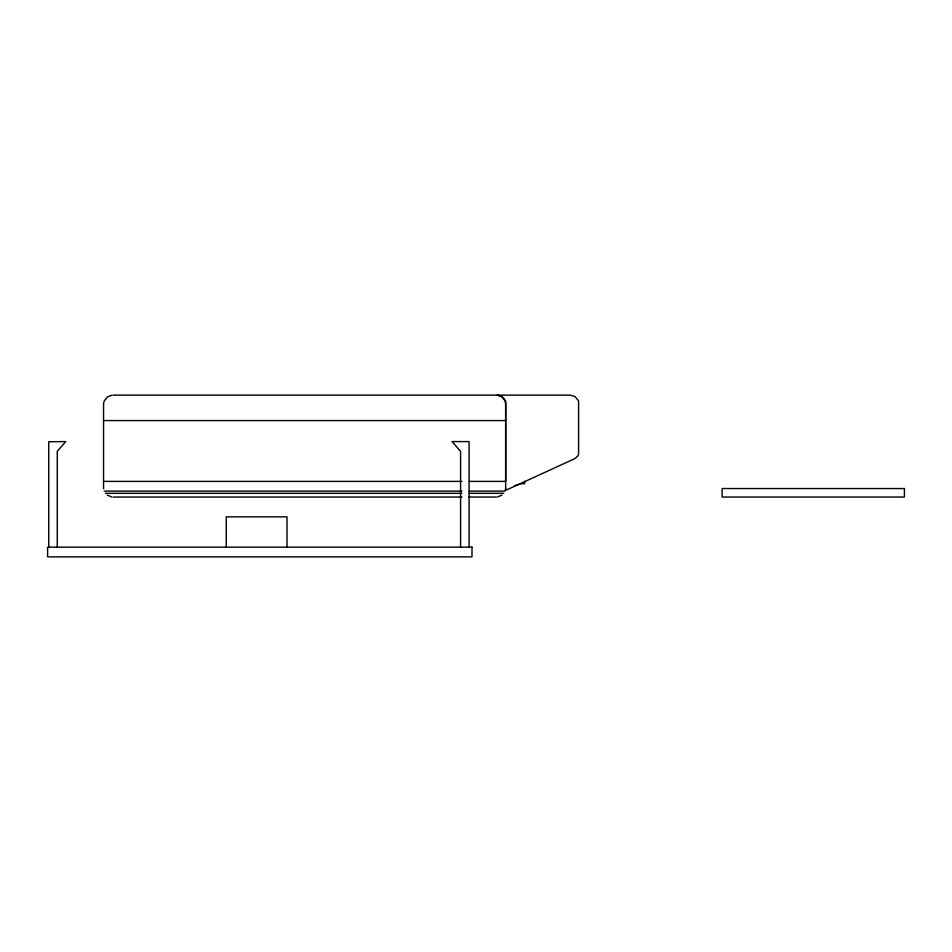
<?xml version="1.0" encoding="UTF-8"?>
<svg xmlns="http://www.w3.org/2000/svg" width="952" height="952" viewBox="0 0 952 952"><rect width="100%" height="100%" fill="white"/><g stroke="black" fill="none" stroke-linecap="round" stroke-linejoin="round"><path stroke-width="1.43" d="M103.566 488.673L103.566 403.493L104.232 401.042L107.29 397.055L111.943 395.128M505.667 488.673L505.012 491.125L469.324 491.125M501.954 495.123L497.301 497.051M514.52 485.698L521.601 483.675L524.647 483.675L524.647 481.248M113.205 395.128L570.212 395.128L574.865 396.448L578.59 400.887L578.59 454.199L577.935 455.877L574.865 458.626L505.667 490.351L505.667 400.887L501.954 396.448L497.301 395.128A9.722 9.722 0 0 1 505.667 403.493L505.667 481.391L469.324 481.391M103.566 420.57L505.667 420.57M103.566 481.391L461.898 481.391M104.232 491.125L461.898 491.125M105.493 493.326L461.898 493.326M469.324 493.326L503.739 493.326M113.336 497.051L461.958 497.051M468.741 497.051L496.087 497.051M111.943 497.051L107.29 495.123M469.086 547.15L469.086 441.585L452.069 441.585L460.578 451.308L460.578 547.15M287.004 547.15L287.004 516.853L226.243 516.853L226.243 547.15M57.263 547.15L57.263 451.308L65.771 441.585L48.754 441.752L48.754 547.15M904.4 488.543L722.128 488.543L722.128 497.051L904.4 497.051L904.4 488.543M471.99 547.15L47.6 547.15L47.6 556.872L471.99 556.872L471.99 547.15"/></g></svg>
